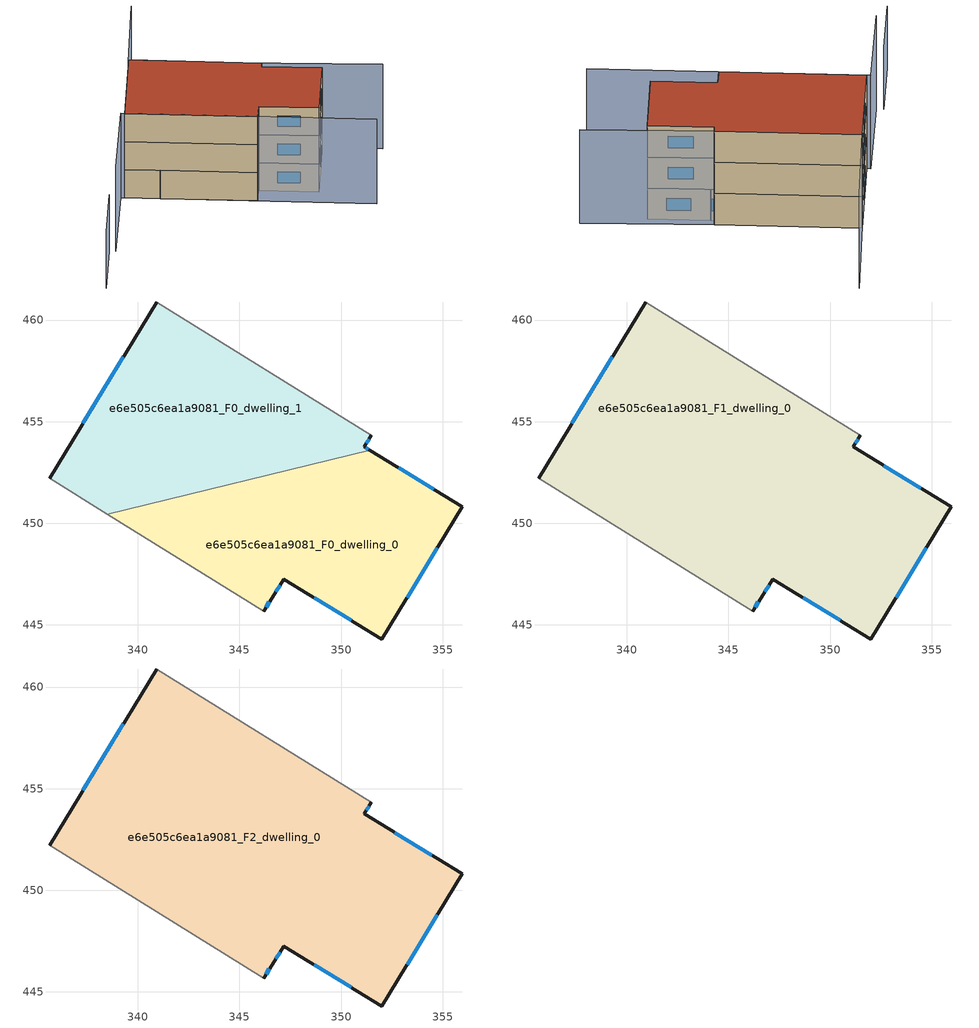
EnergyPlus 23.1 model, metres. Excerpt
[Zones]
e6e505c6ea1a9081_F0_dwelling_0
 floor ground (EU_floor_Construction): 355.97,450.82 352.01,444.3 347.18,447.24 346.61,446.33 346.18,445.66 338.5,450.44 351.42,453.59 z0
 wall outside (EU_wall_Construction): 346.18,445.66 346.61,446.33 347.18,447.24 352.01,444.3 355.97,450.82 351.42,453.59 z0:3
 wall adiabatic (EU_wall_Construction): 338.5,450.44 346.18,445.66 z0:3
 wall to e6e505c6ea1a9081_F0_dwelling_1 (EU_wall_Construction): 351.42,453.59 338.5,450.44 z0:3
 window (EU_Window_Construction): 346.32,445.87 346.48,446.12 / 354.55,451.68 352.84,452.72 / 353.25,446.33 354.74,448.79 / 348.69,446.32 350.51,445.22 / 346.79,446.62 347,446.96 z0.93:2.07
e6e505c6ea1a9081_F0_dwelling_1
 floor ground (EU_floor_Construction): 351.49,454.32 351.14,453.75 351.42,453.59 338.5,450.44 335.65,452.21 340.93,460.89 z0
 wall outside (EU_wall_Construction): 340.93,460.89 335.65,452.21 / 351.42,453.59 351.14,453.75 351.49,454.32 z0:3
 wall adiabatic (EU_wall_Construction): 351.49,454.32 340.93,460.89 / 335.65,452.21 338.5,450.44 z0:3
 window (EU_Window_Construction): 339.29,458.18 337.3,454.91 / 351.25,453.93 351.38,454.14 / 351.33,453.64 351.23,453.7 z0.93:2.07
e6e505c6ea1a9081_F1_dwelling_0
 floor to e6e505c6ea1a9081_F0_dwelling_0 (EU_floor_Construction): 355.97,450.82 352.01,444.3 347.18,447.24 346.61,446.33 346.18,445.66 338.5,450.44 351.42,453.59 z3
 floor to e6e505c6ea1a9081_F0_dwelling_1 (EU_floor_Construction): 351.49,454.32 351.14,453.75 351.42,453.59 338.5,450.44 335.65,452.21 340.93,460.89 z3
 wall outside (EU_wall_Construction): 346.18,445.66 346.61,446.33 347.18,447.24 352.01,444.3 355.97,450.82 351.14,453.75 351.49,454.32 / 340.93,460.89 335.65,452.21 z3:6
 wall adiabatic (EU_wall_Construction): 335.65,452.21 346.18,445.66 / 351.49,454.32 340.93,460.89 z3:6
 window (EU_Window_Construction): 348.69,446.32 350.51,445.22 / 346.79,446.62 347,446.96 / 346.32,445.87 346.48,446.12 / 339.29,458.18 337.3,454.91 / 351.25,453.93 351.38,454.14 / 354.47,451.73 352.65,452.84 / 353.25,446.33 354.74,448.79 z3.93:5.07
e6e505c6ea1a9081_F2_dwelling_0
 floor to e6e505c6ea1a9081_F1_dwelling_0 (EU_floor_Construction): 351.49,454.32 351.14,453.75 355.97,450.82 352.01,444.3 347.18,447.24 346.61,446.33 346.18,445.66 335.65,452.21 340.93,460.89 z6
 wall outside (EU_wall_Construction): 346.18,445.66 346.61,446.33 347.18,447.24 352.01,444.3 355.97,450.82 351.14,453.75 351.49,454.32 / 340.93,460.89 335.65,452.21 z6:9
 wall adiabatic (EU_wall_Construction): 335.65,452.21 346.18,445.66 / 351.49,454.32 340.93,460.89 z6:9
 window (EU_Window_Construction): 348.69,446.32 350.51,445.22 / 346.79,446.62 347,446.96 / 346.32,445.87 346.48,446.12 / 339.29,458.18 337.3,454.91 / 351.25,453.93 351.38,454.14 / 354.47,451.73 352.65,452.84 / 353.25,446.33 354.74,448.79 z6.93:8.07
 roof outside (EU_roof_Construction): 352.01,444.3 355.97,450.82 351.14,453.75 351.49,454.32 340.93,460.89 335.65,452.21 346.18,445.66 346.61,446.33 347.18,447.24 z9
shading: 325.82,438.09 329.47,444.09 z0:6; 330,443.76 335.37,452.39 / 335.37,452.39 355.62,439.78 / 361.18,448.61 340.78,460.63 / 340.78,460.63 346.13,469.71 z0:9
[Building]
EU S2 Campaign: North Axis=0; Terrain=City; Solar Distribution=FullExterior
[Site:Location]
Montreal-Trudeau.Intl.AP: Latitude=45.4667; Longitude=-73.75; Time Zone=-5; Elevation=36
[SizingPeriod:WeatherFileDays]
AnnualSizingPeriod: Begin Month=1; Begin Day of Month=1; End Month=12; End Day of Month=31; Day of Week for Start Day=Monday; Use Weather File Daylight Saving Period=No; Use Weather File Rain and Snow Indicators=No
[MATERIAL]
EU_InternalMass_Material: Roughness=MediumRough; Thickness=0.1; Conductivity=1; Density=1800; Specific Heat=900; Thermal Absorptance=0.9; Solar Absorptance=0.7; Visible Absorptance=0.7
[MATERIAL:NOMASS] Roughness=MediumRough; Thermal Absorptance=0.9; Solar Absorptance=0.7; Visible Absorptance=0.7
Name | Thermal Resistance
EU_wall_NoMass; EU_floor_NoMass | 1.36485
EU_roof_NoMass | 2.55992
[WINDOWMATERIAL:SIMPLEGLAZINGSYSTEM]
EU_Window_SimpleGlazing: UFactor=3.92339; Solar Heat Gain Coefficient=0.8; Visible Transmittance=0.8
[CONSTRUCTION]
EU_wall_Construction: EU_wall_NoMass
EU_roof_Construction: EU_roof_NoMass
EU_floor_Construction: EU_floor_NoMass
EU_Window_Construction: EU_Window_SimpleGlazing
EU_InternalMass_Construction: EU_InternalMass_Material
[ZONE] Type=1; Multiplier=1; Ceiling Height=autocalculate; Floor Area=autocalculate; Part of Total Floor Area=Yes
Name | Volume
e6e505c6ea1a9081_F0_dwelling_0 | 254.07
e6e505c6ea1a9081_F1_dwelling_0; e6e505c6ea1a9081_F2_dwelling_0 | 508.14
e6e505c6ea1a9081_F0_dwelling_1 | 254.074
[INTERNALMASS] Construction=EU_InternalMass_Construction
Name | Zone or ZoneList | Surface Area
e6e505c6ea1a9081_F0_dwelling_0_EU_InternalMass | e6e505c6ea1a9081_F0_dwelling_0 | 84.6904
e6e505c6ea1a9081_F0_dwelling_1_EU_InternalMass | e6e505c6ea1a9081_F0_dwelling_1 | 84.6915
e6e505c6ea1a9081_F1_dwelling_0_EU_InternalMass | e6e505c6ea1a9081_F1_dwelling_0 | 169.38
e6e505c6ea1a9081_F2_dwelling_0_EU_InternalMass | e6e505c6ea1a9081_F2_dwelling_0 | 169.38
[OTHEREQUIPMENT] Fuel Type=Electricity; Design Level Calculation Method=Watts/Area; Power per Zone Floor Area=1; Fraction Latent=0; Fraction Radiant=0; Fraction Lost=0; Carbon Dioxide Generation Rate=0; EndUse Subcategory=EU_Step8_InternalGains
Name | Zone or ZoneList or Space or SpaceList | Schedule
EU_Step8_InternalGain_e6e505c6ea1a9081_F0_dwelling_0_f000 | e6e505c6ea1a9081_F0_dwelling_0 | EU_Step8_GainSchedule_e6e505c6ea1a9081_F0_dwelling_0_f000
EU_Step8_InternalGain_e6e505c6ea1a9081_F0_dwelling_1_f000 | e6e505c6ea1a9081_F0_dwelling_1 | EU_Step8_GainSchedule_e6e505c6ea1a9081_F0_dwelling_1_f000
EU_Step8_InternalGain_e6e505c6ea1a9081_F1_dwelling_0_f000 | e6e505c6ea1a9081_F1_dwelling_0 | EU_Step8_GainSchedule_e6e505c6ea1a9081_F1_dwelling_0_f000
EU_Step8_InternalGain_e6e505c6ea1a9081_F2_dwelling_0_f000 | e6e505c6ea1a9081_F2_dwelling_0 | EU_Step8_GainSchedule_e6e505c6ea1a9081_F2_dwelling_0_f000
[ZONEVENTILATION:DESIGNFLOWRATE] Schedule=EU_AlwaysOn; Design Flow Rate Calculation Method=AirChanges/Hour; Air Changes per Hour=0.860309; Ventilation Type=Natural; Fan Pressure Rise=0; Fan Total Efficiency=1; Constant Term Coefficient=1; Temperature Term Coefficient=0; Velocity Term Coefficient=0; Velocity Squared Term Coefficient=0; Minimum Indoor Temperature=-100; Maximum Indoor Temperature=100; Delta Temperature=-100; Minimum Outdoor Temperature=-100; Maximum Outdoor Temperature=100; Maximum Wind Speed=40
Name | Zone or ZoneList or Space or SpaceList
EU_ConstantAir_e6e505c6ea1a9081_F0_dwelling_0 | e6e505c6ea1a9081_F0_dwelling_0
EU_ConstantAir_e6e505c6ea1a9081_F0_dwelling_1 | e6e505c6ea1a9081_F0_dwelling_1
EU_ConstantAir_e6e505c6ea1a9081_F1_dwelling_0 | e6e505c6ea1a9081_F1_dwelling_0
EU_ConstantAir_e6e505c6ea1a9081_F2_dwelling_0 | e6e505c6ea1a9081_F2_dwelling_0
[HVACTEMPLATE:THERMOSTAT] Constant Heating Setpoint=20; Constant Cooling Setpoint=50
EU_HeatOnly_e6e505c6ea1a9081_F0_dwelling_0; EU_HeatOnly_e6e505c6ea1a9081_F0_dwelling_1; EU_HeatOnly_e6e505c6ea1a9081_F1_dwelling_0; EU_HeatOnly_e6e505c6ea1a9081_F2_dwelling_0
[HVACTEMPLATE:ZONE:IDEALLOADSAIRSYSTEM] System Availability Schedule=EU_AlwaysOn; Maximum Heating Supply Air Temperature=50; Minimum Cooling Supply Air Temperature=13; Maximum Heating Supply Air Humidity Ratio=0.0156; Minimum Cooling Supply Air Humidity Ratio=0.0077; Heating Limit=NoLimit; Cooling Limit=NoLimit; Heating Availability Schedule=EU_AlwaysOn; Cooling Availability Schedule=EU_CoolingOff; Dehumidification Control Type=ConstantSensibleHeatRatio; Cooling Sensible Heat Ratio=0.7; Dehumidification Setpoint=60; Humidification Control Type=None; Humidification Setpoint=30; Outdoor Air Method=None; Outdoor Air Flow Rate per Person=0.00944; Outdoor Air Flow Rate per Zone Floor Area=0; Outdoor Air Flow Rate per Zone=0; Demand Controlled Ventilation Type=None; Outdoor Air Economizer Type=NoEconomizer; Heat Recovery Type=None; Sensible Heat Recovery Effectiveness=0.7; Latent Heat Recovery Effectiveness=0.65
Name | Template Thermostat
e6e505c6ea1a9081_F0_dwelling_0 | EU_HeatOnly_e6e505c6ea1a9081_F0_dwelling_0
e6e505c6ea1a9081_F0_dwelling_1 | EU_HeatOnly_e6e505c6ea1a9081_F0_dwelling_1
e6e505c6ea1a9081_F1_dwelling_0 | EU_HeatOnly_e6e505c6ea1a9081_F1_dwelling_0
e6e505c6ea1a9081_F2_dwelling_0 | EU_HeatOnly_e6e505c6ea1a9081_F2_dwelling_0
[SIZING:ZONE] Zone Cooling Design Supply Air Temperature Input Method=SupplyAirTemperature; Zone Cooling Design Supply Air Temperature=13; Zone Heating Design Supply Air Temperature Input Method=SupplyAirTemperature; Zone Heating Design Supply Air Temperature=50; Zone Cooling Design Supply Air Humidity Ratio=0.008; Zone Heating Design Supply Air Humidity Ratio=0.008; Cooling Design Air Flow Method=DesignDay; Cooling Design Air Flow Rate=0; Cooling Minimum Air Flow per Zone Floor Area=0.000762; Cooling Minimum Air Flow=0; Cooling Minimum Air Flow Fraction=0.2; Heating Design Air Flow Method=DesignDay; Heating Design Air Flow Rate=0; Heating Maximum Air Flow per Zone Floor Area=0.002032; Heating Maximum Air Flow=0.141576; Heating Maximum Air Flow Fraction=0.3; Account for Dedicated Outdoor Air System=No; Dedicated Outdoor Air System Control Strategy=NeutralSupplyAir; Dedicated Outdoor Air Low Setpoint Temperature for Design=autosize; Dedicated Outdoor Air High Setpoint Temperature for Design=autosize; Zone Load Sizing Method=Sensible Load Only No Latent Load; Zone Latent Cooling Design Supply Air Humidity Ratio Input Method=HumidityRatioDifference; Zone Cooling Design Supply Air Humidity Ratio Difference=0.005; Zone Latent Heating Design Supply Air Humidity Ratio Input Method=HumidityRatioDifference; Zone Humidification Design Supply Air Humidity Ratio Difference=0.005
e6e505c6ea1a9081_F0_dwelling_0; e6e505c6ea1a9081_F0_dwelling_1; e6e505c6ea1a9081_F1_dwelling_0; e6e505c6ea1a9081_F2_dwelling_0
[SCHEDULE:CONSTANT]
Name | Hourly Value
EU_AlwaysOn | 1
EU_CoolingOff | 0
[SCHEDULE:FILE] Column Number=1; Rows to Skip at Top=0; Number of Hours of Data=8760; Column Separator=Comma; Interpolate to Timestep=No; Minutes per Item=60; Adjust Schedule for Daylight Savings=Yes
Name | File
EU_Step8_GainSchedule_e6e505c6ea1a9081_F0_dwelling_0_f000 | ../../schedules/e6e505c6ea1a9081/e6e505c6ea1a9081_F0_dwelling_0_f000_gain.csv
EU_Step8_GainSchedule_e6e505c6ea1a9081_F0_dwelling_1_f000 | ../../schedules/e6e505c6ea1a9081/e6e505c6ea1a9081_F0_dwelling_1_f000_gain.csv
EU_Step8_GainSchedule_e6e505c6ea1a9081_F1_dwelling_0_f000 | ../../schedules/e6e505c6ea1a9081/e6e505c6ea1a9081_F1_dwelling_0_f000_gain.csv
EU_Step8_GainSchedule_e6e505c6ea1a9081_F2_dwelling_0_f000 | ../../schedules/e6e505c6ea1a9081/e6e505c6ea1a9081_F2_dwelling_0_f000_gain.csv
